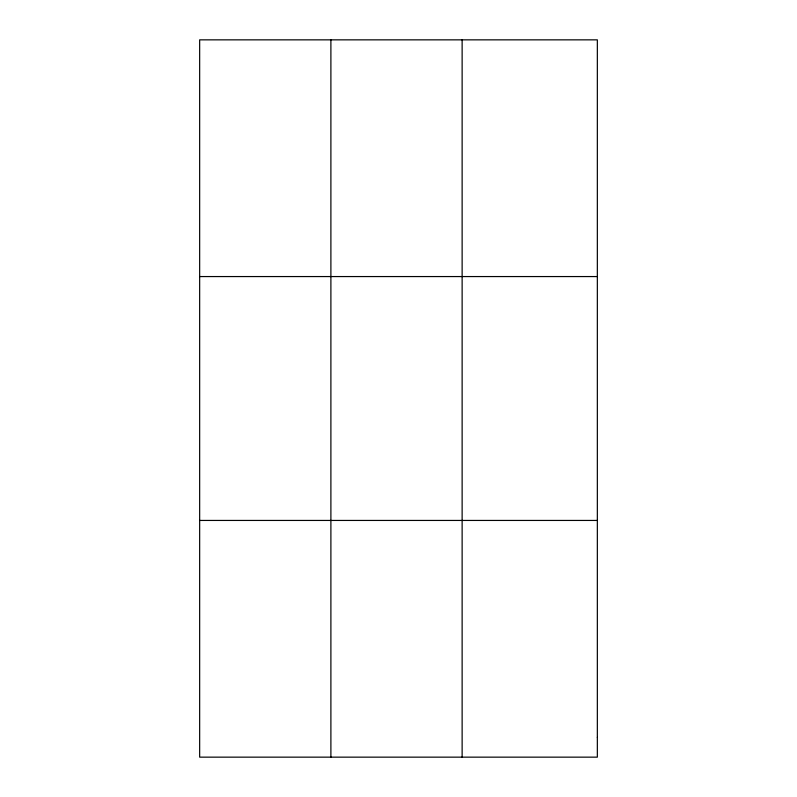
<?xml version="1.0" encoding="UTF-8"?>
<svg xmlns="http://www.w3.org/2000/svg" width="797" height="797" viewBox="0 0 797 797"><rect width="100%" height="100%" fill="white"/><g stroke="black" fill="none" stroke-linecap="round" stroke-linejoin="round"><path stroke-width="1.2" d="M330.894 757.15L330.894 39.85M462.13 757.15L462.13 39.85M199.658 276.559L597.342 276.559M199.658 520.441L597.342 520.441M597.342 737.424L597.342 757.15L199.658 757.15L199.658 39.85L597.342 39.85L597.342 737.424"/></g></svg>
